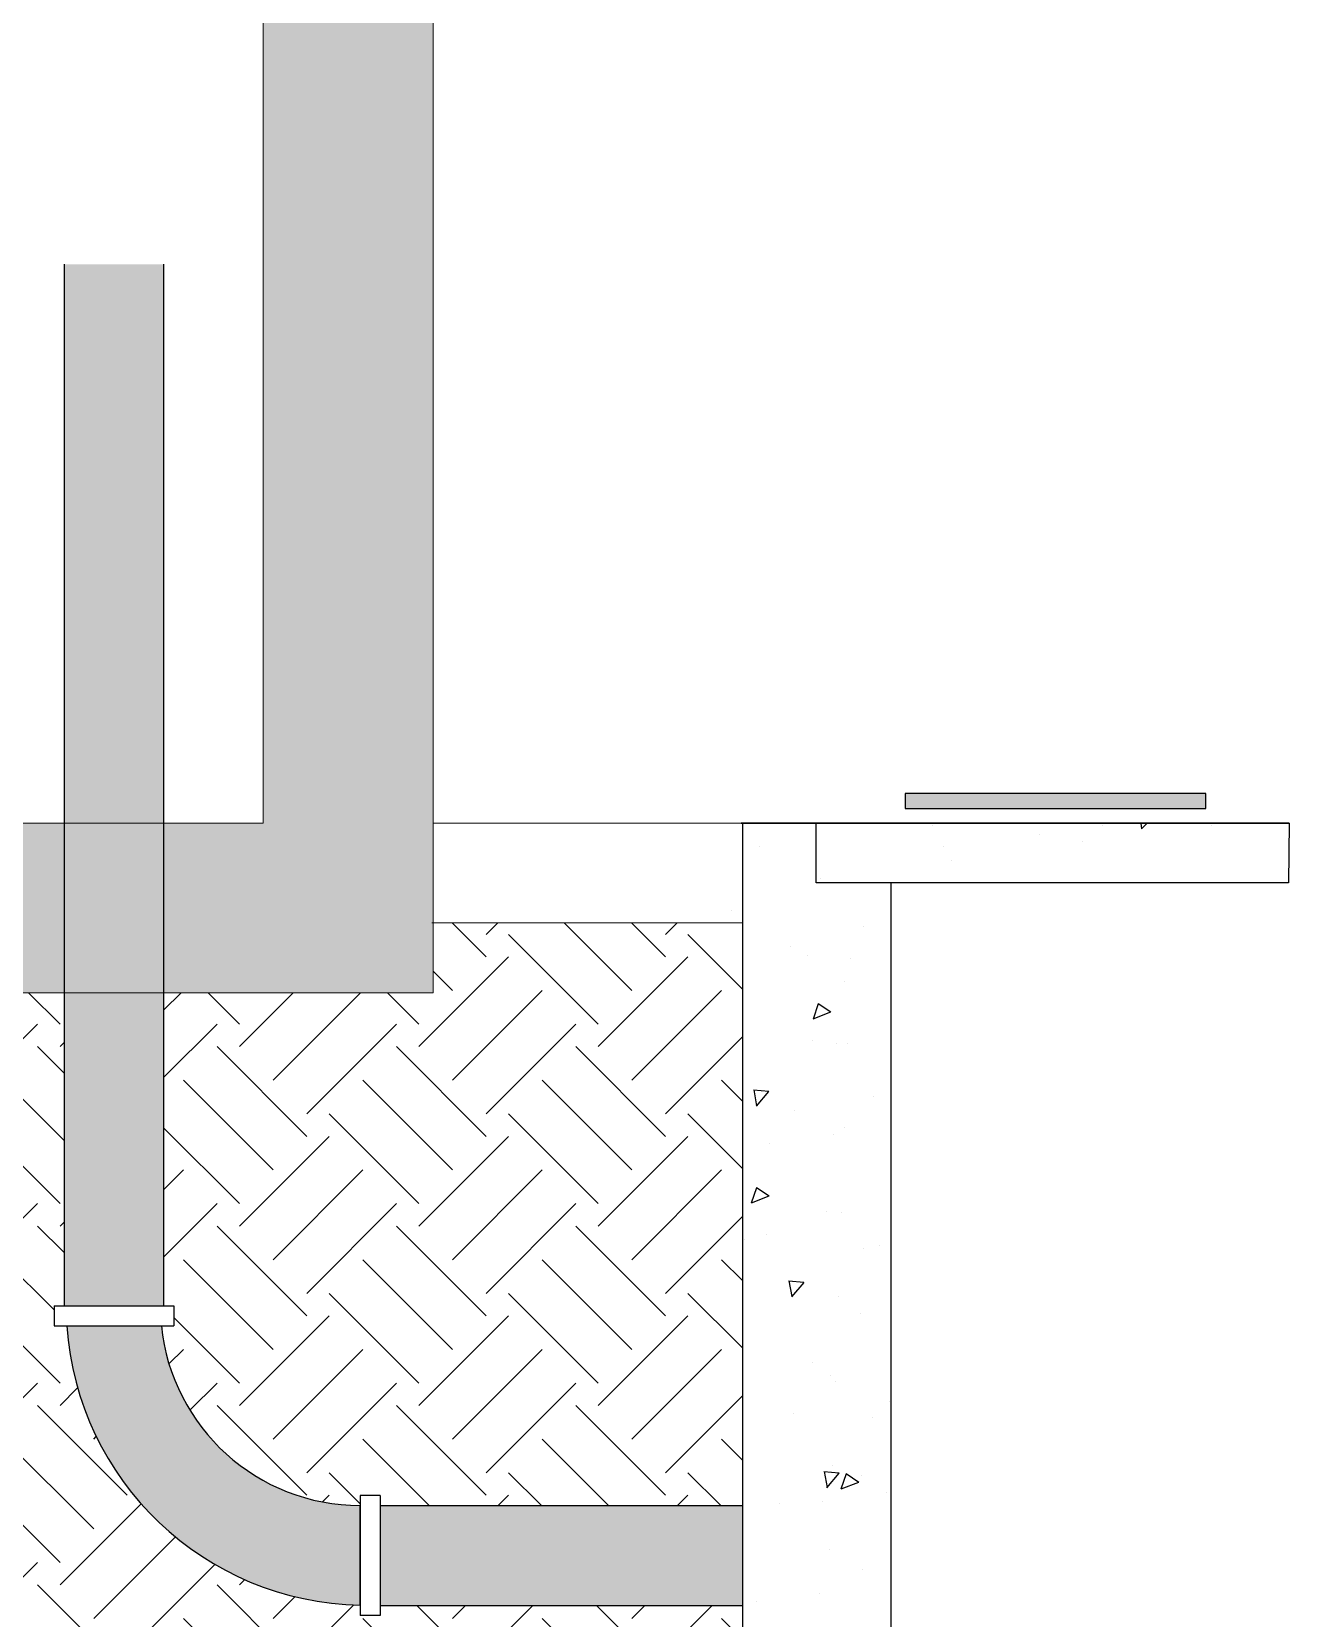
# Model space of a CAD drawing. Extents: x 2368 to 5238, y 905 to 1916.
# Drawn here: x 2553.794 to 2556.314, y 958.441 to 961.618 of the extents above; entities that cross this region are included whole.
import ezdxf

# ---------------------------------------------------------------- set-up
doc = ezdxf.new("R2010")
doc.units = 0
doc.header["$LTSCALE"] = 10
doc.layers.get('0').update_dxf_attribs({"linetype": 'CONTINUOUS'})
doc.layers.add('alvenaria', color=2, linetype='CONTINUOUS', lineweight=15)
for name, color, linetype in [('Caixa de Passagem', 1, 'CONTINUOUS'), ('Condutor Unifilar - Cabo', 200, 'CONTINUOUS'), ('ELETRODUTO', 150, 'CONTINUOUS'), ('Tela Ótis', 1, 'CONTINUOUS')]:
    doc.layers.add(name, color=color, linetype=linetype)

# ---------------------------------------------------------------- blocks, each defined once
blk = doc.blocks.new('Alvenaria')
at = {"layer": 'alvenaria'}
for p, q in [((7.3056, 3.1395), (7.3056, 0.1495)), ((7.4551, 3.1395), (7.4551, 0)), ((7.3056, 0.1495), (5.711, 0.1495)), ((7.4551, 0), (0.299, 0))]:
    blk.add_line(p, q, dxfattribs=at)

msp = doc.modelspace()

# ---------------------------------------------------------------- hatches: boundary and pattern name
h = msp.add_hatch(color=8)
h.dxf.hatch_style = 1
h.set_gradient(color1=(99, 100, 102), name='CYLINDER')
h.paths.add_polyline_path([(2554.0585, 961.1522), (2553.8585, 961.1522), (2553.8585, 959.0667), (2554.0585, 959.0667)])
h = msp.add_hatch(color=8)
h.dxf.hatch_style = 1
h.set_gradient(color1=(99, 100, 102), name='CYLINDER')
h.paths.add_polyline_path([(2553.8636, 959.0268), (2554.0533, 959.0268, 0.38517), (2554.4513, 958.6668), (2554.4513, 958.4671, -0.389475)])
h = msp.add_hatch(color=8)
h.dxf.hatch_style = 1
h.set_gradient(color1=(99, 100, 102), name='CYLINDER')
h.paths.add_polyline_path([(2554.4913, 958.6667), (2555.2168, 958.6667), (2555.2168, 958.4667), (2554.4913, 958.4667)])
at = {"layer": 'alvenaria'}
h = msp.add_hatch(dxfattribs=at)
h.set_pattern_fill('AR-CONC', color=256, scale=0.002274)
h.set_pattern_definition([(50, (-2899.91578, -1040.1996), (0.414328423, -0.036249023), [0.043323933, -0.476563267]), (355, (-2899.9158, -1040.1996), (-0.080151372, 0.434505723), [0.034659147, -0.381251942]), (100.451445, (-2899.88126, -1040.2026), (0.33417705, 0.398256683), [0.036819678, -0.405016792]), (46.1842, (-2899.9158, -1040.08406), (0.61649398, -0.095613596), [0.0649859, -0.7148449]), (96.635558, (-2899.8644, -1040.092), (0.53990976, 0.56270199), [0.05522954, -0.607525736]), (351.184151, (-2899.9158, -1040.08406), (0.53990976, 0.56270199), [0.051988645, -0.57187531]), (21, (-2899.85802, -1040.11294), (0.344804818, -0.232573786), [0.043323933, -0.476563267]), (326, (-2899.858, -1040.11294), (0.140551546, 0.418884366), [0.034659147, -0.381250613]), (71.451445, (-2899.8293, -1040.1323), (0.485356363, 0.186310582), [0.036819678, -0.405016094]), (37.5, (-2899.91578, -1040.19959), (0.00702417, 0.1922969484), [0, -0.376629394, 0, -0.387027138, 0, -0.382694744]), (7.5, (-2899.91578, -1040.19959), (0.151962761, 0.2278328895), [0, -0.220663234, 0, -0.367964607, 0, -0.145857242]), (327.5, (-2900.0446, -1040.19959), (0.3083631447, -0.013028437), [0, -0.144413111, 0, -0.450568907, 0, -0.59787028]), (317.5, (-2900.10236, -1040.1996), (0.336878676, 0.057825491), [0, -0.187737044, 0, -0.299223966, 0, -0.424574547])])
h.paths.add_polyline_path([(2546.7157, 965.4912), (2546.3746, 965.4912), (2546.3746, 960.0332), (2542.783, 960.0332), (2542.783, 965.4912), (2542.442, 965.4912), (2542.442, 960.0332), (2538.3152, 960.0332), (2538.3152, 959.6932), (2554.5975, 959.6932), (2554.5975, 966.8332), (2554.2575, 966.8332), (2554.2575, 960.0332), (2550.6483, 960.0332), (2550.6483, 965.4912), (2550.3073, 965.4912), (2550.3073, 960.0332), (2546.7157, 960.0332)])
at = {"layer": 'Condutor Unifilar - Cabo', "true_color": 0xcd6928}
h = msp.add_hatch(dxfattribs=at)
h.set_pattern_fill('EARTH', color=32, scale=0.04, angle=45)
h.paths.add_polyline_path([(2558.8946, 959.8332), (2557.4142, 959.8332), (2557.4142, 957.6332), (2555.2168, 957.6332), (2555.2168, 958.4667), (2554.4913, 958.4667), (2554.4913, 958.4467), (2554.4513, 958.4467), (2554.4513, 958.4672, -0.388474), (2553.8637, 959.0267), (2553.8385, 959.0267), (2553.8385, 959.0667), (2553.8585, 959.0667), (2553.8585, 959.6932), (2552.9597, 959.6932), (2552.9597, 956.3485), (2558.8946, 956.3485)])
h.paths.add_polyline_path([(2555.2168, 959.8332), (2554.5975, 959.8332), (2554.5975, 959.6932), (2554.0585, 959.6932), (2554.0585, 959.0667), (2554.0785, 959.0667), (2554.0785, 959.0267), (2554.0533, 959.0267, 0.385099), (2554.4513, 958.6668), (2554.4513, 958.6867), (2554.4913, 958.6867), (2554.4913, 958.6667), (2555.2168, 958.6667)], flags=17)
at = {"layer": 'Tela Ótis'}
h = msp.add_hatch(color=256, dxfattribs=at)
h.dxf.hatch_style = 1
h.paths.add_polyline_path([(2556.1446, 960.0622), (2556.1446, 960.0922), (2555.5424, 960.0922), (2555.5424, 960.0622)])

# ---------------------------------------------------------------- linework, layer by layer
at = {"layer": 'alvenaria', "color": 7, "linetype": 'Continuous', "lineweight": -3}
for p, q in [((2555.5971, 960.0277), (2555.5971, 960.0277)), ((2555.8107, 960.0107), (2555.8107, 960.0107)), ((2555.9379, 960.0274), (2555.9379, 960.0274)), ((2556.0145, 960.0332), (2556.0159, 960.0215)), ((2556.0271, 960.0332), (2556.0159, 960.0215)), ((2556.1549, 960.0287), (2556.1549, 960.0287)), ((2555.2505, 959.9866), (2555.2505, 959.9866)), ((2555.6183, 959.9853), (2555.6183, 959.9853)), ((2555.8983, 959.9962), (2555.8983, 959.9962)), ((2555.6345, 959.9581), (2555.6345, 959.9581)), ((2555.3736, 959.9223), (2555.3736, 959.9223)), ((2555.4597, 959.8256), (2555.4597, 959.8256)), ((2555.3135, 959.7851), (2555.3135, 959.7851)), ((2555.3467, 959.7678), (2555.3467, 959.7678)), ((2555.4334, 959.7615), (2555.4334, 959.7615)), ((2555.4206, 959.7169), (2555.4206, 959.7169)), ((2555.3933, 959.6544), (2555.3578, 959.6408)), ((2555.3683, 959.6713), (2555.358, 959.6406)), ((2555.3936, 959.6543), (2555.3683, 959.6713)), ((2555.3575, 959.597), (2555.3575, 959.597)), ((2555.4054, 959.5927), (2555.4054, 959.5927)), ((2555.4272, 959.5924), (2555.4272, 959.5924)), ((2555.2692, 959.4957), (2555.2389, 959.4983)), ((2555.2392, 959.499), (2555.2451, 959.4672)), ((2555.2688, 959.4957), (2555.2443, 959.4665)), ((2555.4792, 959.4854), (2555.4792, 959.4854)), ((2555.3217, 959.4573), (2555.3217, 959.4573)), ((2555.399, 959.4091), (2555.399, 959.4091)), ((2555.421, 959.4232), (2555.421, 959.4232)), ((2555.2718, 959.3924), (2555.2718, 959.3924)), ((2555.2697, 959.2861), (2555.2341, 959.2724)), ((2555.2447, 959.3029), (2555.2344, 959.2722)), ((2555.27, 959.2859), (2555.2447, 959.303)), ((2555.3847, 959.2559), (2555.3847, 959.2559)), ((2555.4149, 959.2541), (2555.4149, 959.2541)), ((2555.2206, 959.1991), (2555.2206, 959.1991)), ((2555.2653, 959.2087), (2555.2653, 959.2087)), ((2555.4582, 959.1823), (2555.4582, 959.1823)), ((2555.4918, 959.1876), (2555.4918, 959.1876)), ((2555.3397, 959.1136), (2555.3094, 959.1162)), ((2555.3097, 959.1169), (2555.3156, 959.0851)), ((2555.3393, 959.1136), (2555.3148, 959.0844)), ((2555.4087, 959.085), (2555.4087, 959.085)), ((2555.4525, 959.0506), (2555.4525, 959.0506)), ((2555.356, 958.9537), (2555.356, 958.9537)), ((2555.3929, 958.928), (2555.3929, 958.928)), ((2555.4025, 958.9159), (2555.4025, 958.9159)), ((2555.5113, 958.8756), (2555.5113, 958.8756)), ((2555.3189, 958.8503), (2555.3189, 958.8503)), ((2555.4777, 958.8422), (2555.4777, 958.8422)), ((2555.4102, 958.7314), (2555.3798, 958.7341)), ((2555.3802, 958.7348), (2555.3861, 958.703)), ((2555.3963, 958.7468), (2555.3963, 958.7468)), ((2555.4098, 958.7315), (2555.3853, 958.7023)), ((2555.4493, 958.7131), (2555.4138, 958.6995)), ((2555.4243, 958.73), (2555.414, 958.6993)), ((2555.4496, 958.713), (2555.4243, 958.7301)), ((2555.4559, 958.7266), (2555.4559, 958.7266)), ((2555.2918, 958.6698), (2555.2918, 958.6698)), ((2555.3776, 958.6752), (2555.3776, 958.6752)), ((2555.5048, 958.692), (2555.5048, 958.692)), ((2555.3902, 958.5777), (2555.3902, 958.5777)), ((2555.4567, 958.5391), (2555.4567, 958.5391)), ((2555.3712, 958.4916), (2555.3712, 958.4916)), ((2555.244, 958.4749), (2555.244, 958.4749))]:
    msp.add_line(p, q, dxfattribs=at)
at = {"layer": 'alvenaria', "color": 18, "linetype": 'Continuous', "true_color": 0x000000}
msp.add_line((2555.1946, 959.8588), (2555.1946, 959.8588), dxfattribs=at)
at = {"layer": 'alvenaria'}
msp.add_line((2554.5949, 959.8332), (2555.2168, 959.8332), dxfattribs=at)
msp.add_lwpolyline([(2555.2168, 960.0332), (2554.5975, 960.0332)], dxfattribs=at)
at = {"layer": 'Caixa de Passagem', "color": 6}
for p, q in [((2556.3115, 960.0332), (2555.2142, 960.0332)), ((2555.2142, 960.0332), (2556.3115, 960.0332)), ((2555.2168, 960.0332), (2555.2168, 957.6332)), ((2555.3642, 959.9132), (2555.3642, 960.0332)), ((2556.2142, 960.0332), (2556.3115, 960.0332)), ((2556.3115, 960.0332), (2556.3102, 959.9132)), ((2556.3102, 959.9132), (2555.3642, 959.9132)), ((2555.5142, 957.6332), (2555.5142, 959.9132))]:
    msp.add_line(p, q, dxfattribs=at)
at = {"layer": 'ELETRODUTO'}
for p, q in [((2553.8585, 961.1522), (2553.8585, 959.0667)), ((2554.0585, 959.0667), (2554.0585, 961.1522)), ((2553.8385, 959.0667), (2554.0785, 959.0667)), ((2553.8385, 959.0667), (2553.8385, 959.0267)), ((2554.0785, 959.0667), (2554.0785, 959.0267)), ((2553.8385, 959.0267), (2554.0785, 959.0267)), ((2554.4513, 958.6867), (2554.4513, 958.4467)), ((2554.4913, 958.6867), (2554.4513, 958.6867)), ((2554.4913, 958.6867), (2554.4913, 958.4467)), ((2554.4913, 958.6867), (2554.4913, 958.4467)), ((2554.4913, 958.6667), (2555.2168, 958.6667)), ((2554.4913, 958.4667), (2555.2168, 958.4667)), ((2554.4913, 958.4467), (2554.4513, 958.4467))]:
    msp.add_line(p, q, dxfattribs=at)
for points in [[(2553.8585, 959.0667), (2554.0585, 959.0667)], [(2553.8637, 959.0266), (2554.0533, 959.0268)], [(2554.4513, 958.4672), (2554.4513, 958.6668)], [(2555.2168, 958.6667), (2555.2168, 958.4667)]]:
    msp.add_lwpolyline(points, dxfattribs=at)
for centre, radius, start, end in [((2554.4633, 959.0681), 0.601, 183.9514, 268.8613), ((2554.4513, 959.0668), 0.4, 185.7392, 270)]:
    msp.add_arc(centre, radius, start, end, dxfattribs=at)
at = {"layer": 'Tela Ótis'}
for p, q in [((2556.1446, 960.0922), (2555.5424, 960.0922)), ((2555.5424, 960.0922), (2555.5424, 960.0622)), ((2556.1446, 960.0622), (2556.1446, 960.0922)), ((2555.5424, 960.0622), (2556.1446, 960.0622))]:
    msp.add_line(p, q, dxfattribs=at)

# ---------------------------------------------------------------- block references
at = {"layer": 'alvenaria', "xscale": 2.274222222222221, "yscale": 2.274222222222221, "zscale": 2.274222222222221}
msp.add_blockref('Alvenaria', (2537.6428, 959.6932), dxfattribs=at)

doc.saveas('drawing.dxf')
